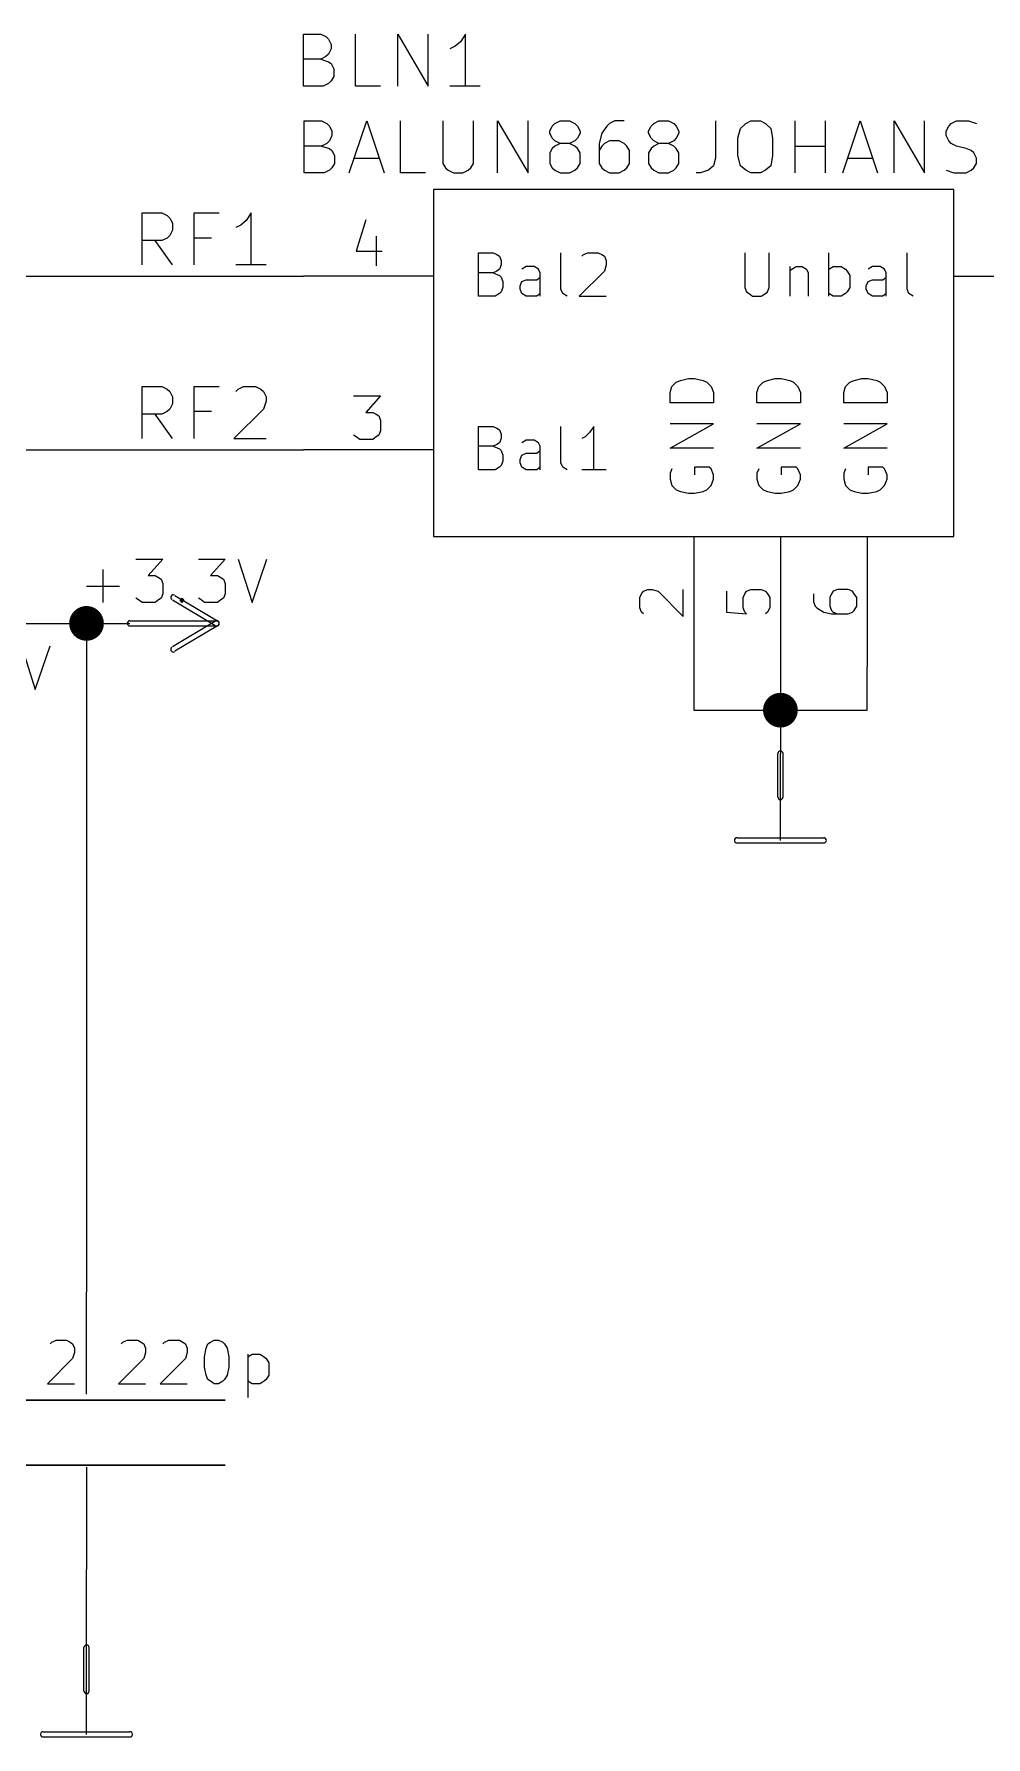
# Model space of a CAD drawing. Extents: x 12 to 829, y -582 to -12.
# Drawn here: x 556.75 to 584.63, y -83.39 to -33.55 of the extents above; entities that cross this region are included whole.
import ezdxf

# ---------------------------------------------------------------- set-up
doc = ezdxf.new("R2010")
doc.units = 0
doc.header["$MEASUREMENT"] = 0
doc.layers.add('BLACK', color=7, linetype='CONTINUOUS')

msp = doc.modelspace()

# ---------------------------------------------------------------- linework, layer by layer
at = {"layer": 'Black'}
for p, q in [((564.642, -35.0774), (564.642, -33.5534)), ((564.642, -33.5534), (565.15, -33.5534)), ((565.15, -33.5534), (565.302, -33.6296)), ((565.302, -33.6296), (565.379, -33.7058)), ((565.379, -33.7058), (565.455, -33.8582)), ((565.455, -33.8582), (565.455, -33.9852)), ((566.166, -35.0774), (566.166, -33.5534)), ((567.411, -35.0774), (567.411, -33.5534)), ((567.411, -33.5534), (568.3, -35.0774)), ((568.3, -35.0774), (568.3, -33.5534)), ((569.239, -33.782), (569.087, -33.909)), ((569.392, -33.5534), (569.239, -33.782)), ((569.392, -35.0774), (569.392, -33.5534)), ((565.15, -34.29), (564.642, -34.29)), ((565.302, -34.2138), (565.15, -34.29)), ((565.15, -34.29), (565.379, -34.3662)), ((565.379, -34.1376), (565.302, -34.2138)), ((565.455, -33.9852), (565.379, -34.1376)), ((565.379, -34.3662), (565.455, -34.417)), ((569.087, -33.909), (568.935, -33.9852)), ((565.455, -34.417), (565.531, -34.5694)), ((565.531, -34.798), (565.455, -34.925)), ((565.531, -34.5694), (565.531, -34.798)), ((565.226, -35.0774), (564.642, -35.0774)), ((565.379, -35.0012), (565.226, -35.0774)), ((565.455, -34.925), (565.379, -35.0012)), ((566.903, -35.0774), (566.166, -35.0774)), ((569.824, -35.0774), (568.935, -35.0774)), ((564.667, -37.6174), (564.667, -36.0934)), ((564.667, -36.0934), (565.175, -36.0934)), ((565.175, -36.0934), (565.328, -36.1696)), ((565.328, -36.1696), (565.404, -36.2458)), ((565.404, -36.2458), (565.48, -36.3982)), ((565.988, -37.6174), (566.496, -36.0934)), ((566.496, -36.0934), (567.004, -37.6174)), ((567.487, -37.6174), (567.487, -36.0934)), ((568.731, -36.0934), (568.731, -37.338)), ((569.62, -37.338), (569.62, -36.0934)), ((570.332, -37.6174), (570.332, -36.0934)), ((570.332, -36.0934), (571.221, -37.6174)), ((571.221, -37.6174), (571.221, -36.0934)), ((571.856, -36.3982), (571.932, -36.2458)), ((571.932, -36.2458), (572.008, -36.1696)), ((572.008, -36.1696), (572.16, -36.0934)), ((572.16, -36.0934), (572.44, -36.0934)), ((572.44, -36.0934), (572.592, -36.1696)), ((572.592, -36.1696), (572.668, -36.2458)), ((572.668, -36.2458), (572.745, -36.3982)), ((573.532, -36.2458), (573.38, -36.449)), ((573.608, -36.1696), (573.532, -36.2458)), ((573.761, -36.0934), (573.608, -36.1696)), ((574.04, -36.0934), (573.761, -36.0934)), ((574.751, -36.3982), (574.827, -36.2458)), ((574.827, -36.2458), (574.904, -36.1696)), ((574.904, -36.1696), (575.056, -36.0934)), ((575.056, -36.0934), (575.335, -36.0934)), ((575.335, -36.0934), (575.488, -36.1696)), ((575.488, -36.1696), (575.564, -36.2458)), ((575.564, -36.2458), (575.64, -36.3982)), ((576.707, -36.0934), (576.707, -37.1856)), ((577.367, -36.6014), (577.444, -36.322)), ((577.444, -36.322), (577.596, -36.1696)), ((577.596, -36.1696), (577.748, -36.0934)), ((577.748, -36.0934), (578.028, -36.0934)), ((578.028, -36.0934), (578.18, -36.1696)), ((578.18, -36.1696), (578.333, -36.322)), ((578.333, -36.322), (578.383, -36.6014)), ((579.044, -37.6174), (579.044, -36.0934)), ((579.933, -37.6174), (579.933, -36.0934)), ((580.441, -37.6174), (580.949, -36.0934)), ((580.949, -36.0934), (581.457, -37.6174)), ((581.939, -37.6174), (581.939, -36.0934)), ((581.939, -36.0934), (582.828, -37.6174)), ((582.828, -37.6174), (582.828, -36.0934)), ((583.463, -36.3982), (583.54, -36.2458)), ((583.54, -36.2458), (583.616, -36.1696)), ((583.616, -36.1696), (583.768, -36.0934)), ((583.768, -36.0934), (584.124, -36.0934)), ((584.124, -36.0934), (584.352, -36.1696)), ((565.175, -36.83), (564.667, -36.83)), ((565.328, -36.7538), (565.175, -36.83)), ((565.175, -36.83), (565.404, -36.9062)), ((565.404, -36.6776), (565.328, -36.7538)), ((565.48, -36.5252), (565.404, -36.6776)), ((565.48, -36.3982), (565.48, -36.5252)), ((571.856, -36.449), (571.856, -36.3982)), ((571.932, -36.6014), (571.856, -36.449)), ((572.008, -36.6776), (571.932, -36.6014)), ((572.008, -36.83), (571.932, -36.9062)), ((572.16, -36.7538), (572.008, -36.6776)), ((572.16, -36.7538), (572.008, -36.83)), ((572.44, -36.7538), (572.16, -36.7538)), ((572.592, -36.6776), (572.44, -36.7538)), ((572.592, -36.83), (572.44, -36.7538)), ((572.668, -36.6014), (572.592, -36.6776)), ((572.668, -36.9062), (572.592, -36.83)), ((572.745, -36.449), (572.668, -36.6014)), ((572.745, -36.3982), (572.745, -36.449)), ((573.38, -36.449), (573.303, -36.7538)), ((573.303, -36.7538), (573.303, -37.338)), ((573.38, -36.83), (573.303, -36.957)), ((573.456, -36.7538), (573.38, -36.83)), ((573.608, -36.6776), (573.456, -36.7538)), ((573.888, -36.6776), (573.608, -36.6776)), ((574.04, -36.7538), (573.888, -36.6776)), ((574.116, -36.83), (574.04, -36.7538)), ((574.192, -36.957), (574.116, -36.83)), ((574.751, -36.449), (574.751, -36.3982)), ((574.827, -36.6014), (574.751, -36.449)), ((574.904, -36.6776), (574.827, -36.6014)), ((574.904, -36.83), (574.827, -36.9062)), ((575.056, -36.7538), (574.904, -36.6776)), ((575.056, -36.7538), (574.904, -36.83)), ((575.335, -36.7538), (575.056, -36.7538)), ((575.488, -36.6776), (575.335, -36.7538)), ((575.488, -36.83), (575.335, -36.7538)), ((575.564, -36.6014), (575.488, -36.6776)), ((575.564, -36.9062), (575.488, -36.83)), ((575.64, -36.449), (575.564, -36.6014)), ((575.64, -36.3982), (575.64, -36.449)), ((577.367, -37.1094), (577.367, -36.6014)), ((578.383, -36.6014), (578.383, -37.1094)), ((579.044, -36.83), (579.933, -36.83)), ((583.463, -36.5252), (583.463, -36.3982)), ((583.54, -36.6776), (583.463, -36.5252)), ((583.616, -36.7538), (583.54, -36.6776)), ((583.768, -36.83), (583.616, -36.7538)), ((584.048, -36.9062), (583.768, -36.83)), ((565.404, -36.9062), (565.48, -36.957)), ((565.48, -36.957), (565.556, -37.1094)), ((565.556, -37.338), (565.48, -37.465)), ((565.556, -37.1094), (565.556, -37.338)), ((566.115, -37.1856), (566.852, -37.1856)), ((568.731, -37.338), (568.808, -37.465)), ((569.544, -37.465), (569.62, -37.338)), ((571.932, -36.9062), (571.856, -37.0332)), ((571.856, -37.0332), (571.856, -37.338)), ((571.856, -37.338), (571.932, -37.465)), ((572.745, -37.0332), (572.668, -36.9062)), ((572.668, -37.465), (572.745, -37.338)), ((572.745, -37.338), (572.745, -37.0332)), ((573.303, -37.338), (573.38, -37.465)), ((574.116, -37.465), (574.192, -37.338)), ((574.192, -37.338), (574.192, -36.957)), ((574.827, -36.9062), (574.751, -37.0332)), ((574.751, -37.0332), (574.751, -37.338)), ((574.751, -37.338), (574.827, -37.465)), ((575.64, -37.0332), (575.564, -36.9062)), ((575.564, -37.465), (575.64, -37.338)), ((575.64, -37.338), (575.64, -37.0332)), ((576.707, -37.1856), (576.656, -37.4142)), ((577.444, -37.4142), (577.367, -37.1094)), ((578.383, -37.1094), (578.333, -37.4142)), ((580.568, -37.1856), (581.304, -37.1856)), ((584.2, -36.957), (584.048, -36.9062)), ((584.276, -37.0332), (584.2, -36.957)), ((584.352, -37.1856), (584.276, -37.0332)), ((584.276, -37.465), (584.352, -37.338)), ((584.352, -37.338), (584.352, -37.1856)), ((565.252, -37.6174), (564.667, -37.6174)), ((565.404, -37.5412), (565.252, -37.6174)), ((565.48, -37.465), (565.404, -37.5412)), ((568.223, -37.6174), (567.487, -37.6174)), ((568.808, -37.465), (568.884, -37.5412)), ((568.884, -37.5412), (569.036, -37.6174)), ((569.036, -37.6174), (569.316, -37.6174)), ((569.316, -37.6174), (569.468, -37.5412)), ((569.468, -37.5412), (569.544, -37.465)), ((571.932, -37.465), (572.008, -37.5412)), ((572.008, -37.5412), (572.16, -37.6174)), ((572.16, -37.6174), (572.44, -37.6174)), ((572.44, -37.6174), (572.592, -37.5412)), ((572.592, -37.5412), (572.668, -37.465)), ((573.38, -37.465), (573.456, -37.5412)), ((573.456, -37.5412), (573.608, -37.6174)), ((573.608, -37.6174), (573.888, -37.6174)), ((573.888, -37.6174), (574.04, -37.5412)), ((574.04, -37.5412), (574.116, -37.465)), ((574.827, -37.465), (574.904, -37.5412)), ((574.904, -37.5412), (575.056, -37.6174)), ((575.056, -37.6174), (575.335, -37.6174)), ((575.335, -37.6174), (575.488, -37.5412)), ((575.488, -37.5412), (575.564, -37.465)), ((576.275, -37.6174), (576.148, -37.6174)), ((576.504, -37.5412), (576.275, -37.6174)), ((576.656, -37.4142), (576.504, -37.5412)), ((577.596, -37.5412), (577.444, -37.4142)), ((577.748, -37.6174), (577.596, -37.5412)), ((578.028, -37.6174), (577.748, -37.6174)), ((578.18, -37.5412), (578.028, -37.6174)), ((578.333, -37.4142), (578.18, -37.5412)), ((583.463, -37.5412), (583.692, -37.6174)), ((583.692, -37.6174), (584.048, -37.6174)), ((584.048, -37.6174), (584.2, -37.5412)), ((584.2, -37.5412), (584.276, -37.465)), ((568.452, -38.1), (568.452, -48.26)), ((583.692, -38.1), (568.452, -38.1)), ((583.692, -48.26), (583.692, -38.1)), ((559.918, -40.3098), (559.918, -38.7858)), ((559.918, -38.7858), (560.502, -38.7858)), ((560.502, -38.7858), (560.654, -38.862)), ((560.654, -38.862), (560.73, -38.9382)), ((561.442, -40.3098), (561.442, -38.7858)), ((561.442, -38.7858), (562.178, -38.7858)), ((563.118, -38.7858), (562.966, -39.0144)), ((563.118, -40.3098), (563.118, -38.7858)), ((560.73, -38.9382), (560.807, -39.0906)), ((560.807, -39.2938), (560.73, -39.4462)), ((560.807, -39.0906), (560.807, -39.2938)), ((562.813, -39.1414), (562.661, -39.2176)), ((562.966, -39.0144), (562.813, -39.1414)), ((566.471, -38.989), (566.191, -39.9034)), ((560.502, -39.5986), (559.918, -39.5986)), ((560.807, -40.3098), (560.299, -39.5986)), ((560.654, -39.5224), (560.502, -39.5986)), ((560.73, -39.4462), (560.654, -39.5224)), ((561.95, -39.5224), (561.442, -39.5224)), ((566.776, -39.4716), (566.776, -40.3352)), ((563.55, -40.3098), (562.661, -40.3098)), ((566.191, -39.9034), (566.953, -39.9034)), ((569.773, -41.2242), (569.773, -39.9542)), ((569.773, -39.9542), (570.205, -39.9542)), ((570.205, -39.9542), (570.306, -40.005)), ((570.306, -40.005), (570.382, -40.0558)), ((570.382, -40.0558), (570.433, -40.1828)), ((570.433, -40.3098), (570.382, -40.4368)), ((570.433, -40.1828), (570.433, -40.3098)), ((571.17, -40.3606), (571.043, -40.4368)), ((571.398, -40.3606), (571.17, -40.3606)), ((571.525, -40.4368), (571.398, -40.3606)), ((572.186, -41.021), (572.186, -39.9542)), ((572.795, -40.0558), (572.846, -40.005)), ((572.846, -40.005), (572.973, -39.9542)), ((572.973, -39.9542), (573.278, -39.9542)), ((573.278, -39.9542), (573.38, -40.005)), ((573.38, -40.005), (573.456, -40.0558)), ((573.456, -40.0558), (573.507, -40.1828)), ((573.507, -40.3098), (573.456, -40.4876)), ((573.507, -40.1828), (573.507, -40.3098)), ((577.571, -39.9542), (577.571, -40.9702)), ((578.282, -40.9702), (578.282, -39.9542)), ((578.891, -40.3606), (578.891, -41.2242)), ((578.942, -40.4368), (579.069, -40.3606)), ((579.069, -40.3606), (579.247, -40.3606)), ((579.247, -40.3606), (579.374, -40.4368)), ((580.034, -41.2242), (580.034, -39.9542)), ((580.034, -40.4368), (580.161, -40.3606)), ((580.161, -40.3606), (580.39, -40.3606)), ((580.39, -40.3606), (580.517, -40.4368)), ((581.304, -40.3606), (581.177, -40.4368)), ((581.533, -40.3606), (581.304, -40.3606)), ((581.66, -40.4368), (581.533, -40.3606)), ((582.32, -41.021), (582.32, -39.9542)), ((521.462, -40.64), (564.642, -40.64)), ((568.452, -40.64), (564.642, -40.64)), ((570.205, -40.5384), (569.773, -40.5384)), ((570.306, -40.4876), (570.205, -40.5384)), ((570.205, -40.5384), (570.382, -40.6146)), ((570.382, -40.4368), (570.306, -40.4876)), ((570.382, -40.6146), (570.433, -40.6654)), ((570.433, -40.6654), (570.484, -40.7924)), ((570.484, -40.7924), (570.484, -40.9702)), ((570.992, -40.9194), (571.043, -40.7924)), ((571.043, -40.7924), (571.17, -40.7416)), ((571.17, -40.7416), (571.475, -40.7416)), ((571.475, -40.7416), (571.576, -40.6654)), ((571.576, -40.5384), (571.525, -40.4368)), ((571.576, -41.2242), (571.576, -40.5384)), ((573.456, -40.4876), (572.719, -41.2242)), ((578.891, -40.4876), (578.942, -40.4368)), ((579.374, -40.4368), (579.425, -40.5384)), ((579.425, -40.5384), (579.425, -41.2242)), ((580.517, -40.4368), (580.568, -40.4876)), ((580.568, -40.4876), (580.644, -40.6146)), ((580.644, -40.6146), (580.644, -40.9702)), ((581.127, -40.9194), (581.177, -40.7924)), ((581.177, -40.7924), (581.304, -40.7416)), ((581.304, -40.7416), (581.609, -40.7416)), ((581.609, -40.7416), (581.711, -40.6654)), ((581.711, -40.5384), (581.66, -40.4368)), ((581.711, -41.2242), (581.711, -40.5384)), ((583.692, -40.64), (587.502, -40.64)), ((570.255, -41.2242), (569.773, -41.2242)), ((570.382, -41.148), (570.255, -41.2242)), ((570.433, -41.0972), (570.382, -41.148)), ((570.484, -40.9702), (570.433, -41.0972)), ((570.992, -41.021), (570.992, -40.9194)), ((571.043, -41.148), (570.992, -41.021)), ((571.17, -41.2242), (571.043, -41.148)), ((571.475, -41.2242), (571.17, -41.2242)), ((571.576, -41.148), (571.475, -41.2242)), ((572.237, -41.148), (572.186, -41.021)), ((572.364, -41.2242), (572.237, -41.148)), ((572.719, -41.2242), (573.507, -41.2242)), ((577.571, -40.9702), (577.621, -41.0972)), ((577.621, -41.0972), (577.698, -41.148)), ((577.698, -41.148), (577.799, -41.2242)), ((577.799, -41.2242), (578.053, -41.2242)), ((578.053, -41.2242), (578.18, -41.148)), ((578.18, -41.148), (578.231, -41.0972)), ((578.231, -41.0972), (578.282, -40.9702)), ((580.161, -41.2242), (580.034, -41.148)), ((580.39, -41.2242), (580.161, -41.2242)), ((580.517, -41.148), (580.39, -41.2242)), ((580.568, -41.0972), (580.517, -41.148)), ((580.644, -40.9702), (580.568, -41.0972)), ((581.127, -41.021), (581.127, -40.9194)), ((581.177, -41.148), (581.127, -41.021)), ((581.304, -41.2242), (581.177, -41.148)), ((581.609, -41.2242), (581.304, -41.2242)), ((581.711, -41.148), (581.609, -41.2242)), ((582.371, -41.148), (582.32, -41.021)), ((582.498, -41.2242), (582.371, -41.148)), ((575.437, -43.8658), (575.564, -43.7388)), ((575.564, -43.7388), (575.691, -43.688)), ((575.691, -43.688), (575.92, -43.6372)), ((575.92, -43.6372), (576.097, -43.6372)), ((576.097, -43.6372), (576.351, -43.688)), ((576.351, -43.688), (576.453, -43.7388)), ((576.453, -43.7388), (576.58, -43.8658)), ((577.977, -43.8658), (578.104, -43.7388)), ((578.104, -43.7388), (578.231, -43.688)), ((578.231, -43.688), (578.46, -43.6372)), ((578.46, -43.6372), (578.637, -43.6372)), ((578.637, -43.6372), (578.891, -43.688)), ((578.891, -43.688), (578.993, -43.7388)), ((578.993, -43.7388), (579.12, -43.8658)), ((580.517, -43.8658), (580.644, -43.7388)), ((580.644, -43.7388), (580.771, -43.688)), ((580.771, -43.688), (581, -43.6372)), ((581, -43.6372), (581.177, -43.6372)), ((581.177, -43.6372), (581.431, -43.688)), ((581.431, -43.688), (581.533, -43.7388)), ((581.533, -43.7388), (581.66, -43.8658)), ((559.918, -45.3898), (559.918, -43.8658)), ((559.918, -43.8658), (560.502, -43.8658)), ((560.502, -43.8658), (560.654, -43.942)), ((560.654, -43.942), (560.73, -44.0182)), ((560.73, -44.0182), (560.807, -44.1706)), ((560.807, -44.1706), (560.807, -44.3738)), ((561.442, -45.3898), (561.442, -43.8658)), ((561.442, -43.8658), (562.178, -43.8658)), ((562.661, -44.0182), (562.737, -43.942)), ((562.737, -43.942), (562.889, -43.8658)), ((562.889, -43.8658), (563.245, -43.8658)), ((563.245, -43.8658), (563.397, -43.942)), ((563.397, -43.942), (563.474, -44.0182)), ((563.474, -44.0182), (563.55, -44.1706)), ((563.55, -44.2976), (563.474, -44.5262)), ((563.55, -44.1706), (563.55, -44.2976)), ((566.115, -44.1452), (566.903, -44.1452)), ((566.903, -44.1452), (566.471, -44.6278)), ((575.386, -44.0436), (575.437, -43.8658)), ((575.386, -44.3484), (575.386, -44.0436)), ((576.656, -44.3484), (575.386, -44.3484)), ((576.58, -43.8658), (576.656, -44.0436)), ((576.656, -44.0436), (576.656, -44.3484)), ((577.926, -44.0436), (577.977, -43.8658)), ((577.926, -44.3484), (577.926, -44.0436)), ((579.196, -44.3484), (577.926, -44.3484)), ((579.12, -43.8658), (579.196, -44.0436)), ((579.196, -44.0436), (579.196, -44.3484)), ((580.466, -44.0436), (580.517, -43.8658)), ((580.466, -44.3484), (580.466, -44.0436)), ((581.736, -44.3484), (580.466, -44.3484)), ((581.66, -43.8658), (581.736, -44.0436)), ((581.736, -44.0436), (581.736, -44.3484)), ((560.502, -44.6786), (559.918, -44.6786)), ((560.807, -45.3898), (560.299, -44.6786)), ((560.654, -44.6024), (560.502, -44.6786)), ((560.73, -44.5262), (560.654, -44.6024)), ((560.807, -44.3738), (560.73, -44.5262)), ((561.95, -44.6024), (561.442, -44.6024)), ((563.474, -44.5262), (562.61, -45.3898)), ((566.471, -44.6278), (566.674, -44.6278)), ((566.674, -44.6278), (566.776, -44.6786)), ((566.776, -44.6786), (566.852, -44.7294)), ((566.852, -44.7294), (566.903, -44.8564)), ((566.191, -45.339), (566.115, -45.2882)), ((566.293, -45.4152), (566.191, -45.339)), ((566.776, -45.339), (566.674, -45.4152)), ((566.852, -45.2882), (566.776, -45.339)), ((566.903, -45.1612), (566.852, -45.2882)), ((566.903, -44.8564), (566.903, -45.1612)), ((569.773, -46.3042), (569.773, -45.0342)), ((569.773, -45.0342), (570.205, -45.0342)), ((570.205, -45.0342), (570.306, -45.085)), ((570.306, -45.085), (570.382, -45.1358)), ((570.382, -45.1358), (570.433, -45.2628)), ((570.433, -45.2628), (570.433, -45.3898)), ((572.186, -46.101), (572.186, -45.0342)), ((572.897, -45.339), (572.795, -45.3898)), ((573.024, -45.212), (572.897, -45.339)), ((573.151, -45.0342), (573.024, -45.212)), ((573.151, -46.3042), (573.151, -45.0342)), ((575.386, -45.6692), (576.656, -44.958)), ((576.656, -44.958), (575.386, -44.958)), ((577.926, -45.6692), (579.196, -44.958)), ((579.196, -44.958), (577.926, -44.958)), ((580.466, -45.6692), (581.736, -44.958)), ((581.736, -44.958), (580.466, -44.958)), ((521.462, -45.72), (564.642, -45.72)), ((562.61, -45.3898), (563.55, -45.3898)), ((568.452, -45.72), (564.642, -45.72)), ((566.674, -45.4152), (566.293, -45.4152)), ((570.205, -45.6184), (569.773, -45.6184)), ((570.306, -45.5676), (570.205, -45.6184)), ((570.205, -45.6184), (570.382, -45.6946)), ((570.382, -45.5168), (570.306, -45.5676)), ((570.433, -45.3898), (570.382, -45.5168)), ((570.382, -45.6946), (570.433, -45.7454)), ((570.433, -45.7454), (570.484, -45.8724)), ((571.17, -45.4406), (571.043, -45.5168)), ((571.043, -45.8724), (571.17, -45.8216)), ((571.398, -45.4406), (571.17, -45.4406)), ((571.17, -45.8216), (571.475, -45.8216)), ((571.525, -45.5168), (571.398, -45.4406)), ((571.475, -45.8216), (571.576, -45.7454)), ((571.576, -45.6184), (571.525, -45.5168)), ((571.576, -46.3042), (571.576, -45.6184)), ((576.656, -45.6692), (575.386, -45.6692)), ((579.196, -45.6692), (577.926, -45.6692)), ((581.736, -45.6692), (580.466, -45.6692)), ((570.255, -46.3042), (569.773, -46.3042)), ((570.382, -46.228), (570.255, -46.3042)), ((570.433, -46.1772), (570.382, -46.228)), ((570.484, -46.0502), (570.433, -46.1772)), ((570.484, -45.8724), (570.484, -46.0502)), ((570.992, -45.9994), (571.043, -45.8724)), ((570.992, -46.101), (570.992, -45.9994)), ((571.043, -46.228), (570.992, -46.101)), ((571.17, -46.3042), (571.043, -46.228)), ((571.475, -46.3042), (571.17, -46.3042)), ((571.576, -46.228), (571.475, -46.3042)), ((572.237, -46.228), (572.186, -46.101)), ((572.364, -46.3042), (572.237, -46.228)), ((573.507, -46.3042), (572.795, -46.3042)), ((575.437, -46.2788), (575.386, -46.4058)), ((576.529, -46.228), (576.097, -46.228)), ((576.097, -46.228), (576.097, -46.4566)), ((576.58, -46.2788), (576.529, -46.228)), ((576.656, -46.4566), (576.58, -46.2788)), ((577.977, -46.2788), (577.926, -46.4058)), ((579.069, -46.228), (578.637, -46.228)), ((578.637, -46.228), (578.637, -46.4566)), ((579.12, -46.2788), (579.069, -46.228)), ((579.196, -46.4566), (579.12, -46.2788)), ((580.517, -46.2788), (580.466, -46.4058)), ((581.609, -46.228), (581.177, -46.228)), ((581.177, -46.228), (581.177, -46.4566)), ((581.66, -46.2788), (581.609, -46.228)), ((581.736, -46.4566), (581.66, -46.2788)), ((575.386, -46.4058), (575.386, -46.5836)), ((575.386, -46.5836), (575.437, -46.7614)), ((575.437, -46.7614), (575.564, -46.8884)), ((576.453, -46.8884), (576.58, -46.7614)), ((576.58, -46.7614), (576.656, -46.5836)), ((576.656, -46.5836), (576.656, -46.4566)), ((577.926, -46.4058), (577.926, -46.5836)), ((577.926, -46.5836), (577.977, -46.7614)), ((577.977, -46.7614), (578.104, -46.8884)), ((578.993, -46.8884), (579.12, -46.7614)), ((579.12, -46.7614), (579.196, -46.5836)), ((579.196, -46.5836), (579.196, -46.4566)), ((580.466, -46.4058), (580.466, -46.5836)), ((580.466, -46.5836), (580.517, -46.7614)), ((580.517, -46.7614), (580.644, -46.8884)), ((581.533, -46.8884), (581.66, -46.7614)), ((581.66, -46.7614), (581.736, -46.5836)), ((581.736, -46.5836), (581.736, -46.4566)), ((575.564, -46.8884), (575.691, -46.9392)), ((575.691, -46.9392), (575.92, -46.99)), ((575.92, -46.99), (576.097, -46.99)), ((576.097, -46.99), (576.351, -46.9392)), ((576.351, -46.9392), (576.453, -46.8884)), ((578.104, -46.8884), (578.231, -46.9392)), ((578.231, -46.9392), (578.46, -46.99)), ((578.46, -46.99), (578.637, -46.99)), ((578.637, -46.99), (578.891, -46.9392)), ((578.891, -46.9392), (578.993, -46.8884)), ((580.644, -46.8884), (580.771, -46.9392)), ((580.771, -46.9392), (581, -46.99)), ((581, -46.99), (581.177, -46.99)), ((581.177, -46.99), (581.431, -46.9392)), ((581.431, -46.9392), (581.533, -46.8884)), ((568.452, -48.26), (583.692, -48.26)), ((576.072, -48.26), (576.072, -52.07)), ((578.612, -48.26), (578.612, -52.07)), ((581.152, -48.26), (581.152, -52.07)), ((558.775, -50.1904), (558.775, -49.2252)), ((559.74, -48.9204), (560.527, -48.9204)), ((560.527, -48.9204), (560.095, -49.403)), ((561.569, -48.9204), (562.356, -48.9204)), ((562.356, -48.9204), (561.924, -49.403)), ((562.737, -48.9204), (563.143, -50.1904)), ((563.143, -50.1904), (563.575, -48.9204)), ((558.292, -49.7078), (559.257, -49.7078)), ((560.095, -49.403), (560.299, -49.403)), ((560.299, -49.403), (560.4, -49.4538)), ((560.4, -49.4538), (560.476, -49.5046)), ((560.476, -49.5046), (560.527, -49.6316)), ((560.527, -49.6316), (560.527, -49.9364)), ((561.924, -49.403), (562.127, -49.403)), ((562.127, -49.403), (562.229, -49.4538)), ((562.229, -49.4538), (562.305, -49.5046)), ((562.305, -49.5046), (562.356, -49.6316)), ((562.356, -49.6316), (562.356, -49.9364)), ((574.599, -49.8602), (574.726, -49.8094)), ((574.726, -49.8094), (574.853, -49.8094)), ((574.853, -49.8094), (575.031, -49.8602)), ((575.767, -50.5968), (575.767, -49.8094)), ((577.621, -49.8602), (577.748, -49.8094)), ((577.748, -49.8094), (578.053, -49.8094)), ((578.053, -49.8094), (578.18, -49.8602)), ((580.288, -49.8094), (580.161, -49.8602)), ((580.593, -49.8094), (580.288, -49.8094)), ((580.72, -49.8602), (580.593, -49.8094)), ((559.816, -50.1142), (559.74, -50.0634)), ((559.918, -50.1904), (559.816, -50.1142)), ((560.299, -50.1904), (559.918, -50.1904)), ((560.4, -50.1142), (560.299, -50.1904)), ((560.476, -50.0634), (560.4, -50.1142)), ((560.527, -49.9364), (560.476, -50.0634)), ((560.807, -50.1142), (562.051, -50.8508)), ((560.883, -49.9872), (562.127, -50.7238)), ((561.035, -50.1142), (561.086, -50.0634)), ((561.086, -50.1904), (561.035, -50.1142)), ((561.086, -50.0634), (561.137, -50.1142)), ((561.086, -50.0634), (561.086, -50.1904)), ((561.137, -50.1142), (561.086, -50.1904)), ((561.645, -50.1142), (561.569, -50.0634)), ((561.746, -50.1904), (561.645, -50.1142)), ((562.127, -50.1904), (561.746, -50.1904)), ((562.229, -50.1142), (562.127, -50.1904)), ((562.305, -50.0634), (562.229, -50.1142)), ((562.356, -49.9364), (562.305, -50.0634)), ((574.497, -50.038), (574.548, -49.9364)), ((574.497, -50.3428), (574.497, -50.038)), ((574.548, -49.9364), (574.599, -49.8602)), ((575.031, -49.8602), (575.767, -50.5968)), ((577.037, -49.8602), (577.037, -50.4698)), ((577.52, -50.038), (577.571, -49.9364)), ((577.52, -50.3428), (577.52, -50.038)), ((577.571, -49.9364), (577.621, -49.8602)), ((578.18, -49.8602), (578.231, -49.9364)), ((578.231, -49.9364), (578.307, -50.038)), ((578.307, -50.038), (578.307, -50.3428)), ((579.577, -49.9364), (579.577, -50.165)), ((579.577, -50.165), (579.628, -50.292)), ((579.628, -50.292), (579.679, -50.3428)), ((580.111, -49.9364), (580.06, -50.038)), ((580.06, -50.038), (580.06, -50.292)), ((580.06, -50.292), (580.111, -50.419)), ((580.161, -49.8602), (580.111, -49.9364)), ((580.771, -49.9364), (580.72, -49.8602)), ((580.847, -50.038), (580.771, -49.9364)), ((580.771, -50.419), (580.847, -50.292)), ((580.847, -50.292), (580.847, -50.038)), ((521.462, -50.8), (559.562, -50.8)), ((558.292, -50.8), (558.292, -70.358)), ((559.562, -50.7238), (562.102, -50.7238)), ((562.051, -50.7492), (560.807, -51.4858)), ((574.548, -50.4698), (574.497, -50.3428)), ((574.599, -50.5206), (574.548, -50.4698)), ((577.037, -50.4698), (577.621, -50.5206)), ((577.571, -50.4698), (577.52, -50.3428)), ((577.621, -50.5206), (577.571, -50.4698)), ((578.231, -50.4698), (578.18, -50.5206)), ((578.307, -50.3428), (578.231, -50.4698)), ((579.679, -50.3428), (579.882, -50.4698)), ((579.882, -50.4698), (580.111, -50.5206)), ((580.111, -50.419), (580.161, -50.4698)), ((580.111, -50.5206), (580.593, -50.5206)), ((580.161, -50.4698), (580.288, -50.5206)), ((580.593, -50.5206), (580.72, -50.4698)), ((580.72, -50.4698), (580.771, -50.419)), ((559.562, -50.8762), (562.102, -50.8762)), ((562.127, -50.8762), (560.883, -51.6128)), ((556.387, -51.4604), (556.793, -52.7304)), ((556.793, -52.7304), (557.225, -51.4604)), ((576.072, -52.07), (576.072, -53.34)), ((578.612, -52.07), (578.612, -54.61)), ((581.152, -53.34), (581.152, -52.07)), ((576.072, -53.34), (581.152, -53.34)), ((578.536, -55.88), (578.536, -54.61)), ((578.612, -57.15), (578.612, -54.61)), ((578.688, -55.88), (578.688, -54.61)), ((577.342, -57.0738), (579.882, -57.0738)), ((577.342, -57.2262), (579.882, -57.2262)), ((558.292, -73.3552), (558.292, -70.358)), ((557.225, -71.882), (557.276, -71.8312)), ((557.276, -71.8312), (557.403, -71.7804)), ((557.403, -71.7804), (557.708, -71.7804)), ((557.708, -71.7804), (557.809, -71.8312)), ((557.809, -71.8312), (557.886, -71.882)), ((557.886, -71.882), (557.936, -72.009)), ((557.936, -72.136), (557.886, -72.3138)), ((557.936, -72.009), (557.936, -72.136)), ((559.308, -71.882), (559.359, -71.8312)), ((559.359, -71.8312), (559.486, -71.7804)), ((559.486, -71.7804), (559.791, -71.7804)), ((559.791, -71.7804), (559.892, -71.8312)), ((559.892, -71.8312), (559.968, -71.882)), ((559.968, -71.882), (560.019, -72.009)), ((560.019, -72.136), (559.968, -72.3138)), ((560.019, -72.009), (560.019, -72.136)), ((560.527, -71.882), (560.578, -71.8312)), ((560.578, -71.8312), (560.705, -71.7804)), ((560.705, -71.7804), (561.01, -71.7804)), ((561.01, -71.7804), (561.111, -71.8312)), ((561.111, -71.8312), (561.188, -71.882)), ((561.188, -71.882), (561.238, -72.009)), ((561.238, -72.136), (561.188, -72.3138)), ((561.238, -72.009), (561.238, -72.136)), ((561.746, -72.263), (561.797, -72.009)), ((561.797, -72.009), (561.848, -71.882)), ((561.848, -71.882), (561.924, -71.8312)), ((561.924, -71.8312), (562.026, -71.7804)), ((562.026, -71.7804), (562.153, -71.7804)), ((562.153, -71.7804), (562.28, -71.8312)), ((562.28, -71.8312), (562.331, -71.882)), ((562.331, -71.882), (562.407, -72.009)), ((562.407, -72.009), (562.458, -72.263)), ((563.016, -72.1868), (563.016, -73.4568)), ((563.016, -72.263), (563.143, -72.1868)), ((563.143, -72.1868), (563.372, -72.1868)), ((563.372, -72.1868), (563.499, -72.263)), ((557.886, -72.3138), (557.149, -73.0504)), ((559.968, -72.3138), (559.232, -73.0504)), ((561.188, -72.3138), (560.451, -73.0504)), ((561.746, -72.5678), (561.746, -72.263)), ((561.797, -72.7964), (561.746, -72.5678)), ((562.458, -72.5678), (562.407, -72.7964)), ((562.458, -72.263), (562.458, -72.5678)), ((563.499, -72.263), (563.55, -72.3138)), ((563.55, -72.3138), (563.626, -72.4408)), ((563.626, -72.4408), (563.626, -72.7964)), ((557.149, -73.0504), (557.936, -73.0504)), ((559.232, -73.0504), (560.019, -73.0504)), ((560.451, -73.0504), (561.238, -73.0504)), ((561.848, -72.9234), (561.797, -72.7964)), ((561.924, -72.9742), (561.848, -72.9234)), ((562.026, -73.0504), (561.924, -72.9742)), ((562.153, -73.0504), (562.026, -73.0504)), ((562.28, -72.9742), (562.153, -73.0504)), ((562.331, -72.9234), (562.28, -72.9742)), ((562.407, -72.7964), (562.331, -72.9234)), ((563.143, -73.0504), (563.016, -72.9742)), ((563.372, -73.0504), (563.143, -73.0504)), ((563.499, -72.9742), (563.372, -73.0504)), ((563.55, -72.9234), (563.499, -72.9742)), ((563.626, -72.7964), (563.55, -72.9234)), ((562.356, -73.533), (554.101, -73.533)), ((554.101, -73.533), (562.356, -73.533)), ((554.101, -75.438), (562.356, -75.438)), ((562.356, -75.438), (554.101, -75.438)), ((558.292, -75.4888), (558.292, -78.486)), ((558.292, -80.772), (558.292, -78.486)), ((558.216, -82.042), (558.216, -80.772)), ((558.292, -83.312), (558.292, -80.772)), ((558.368, -82.042), (558.368, -80.772)), ((557.022, -83.2358), (559.562, -83.2358)), ((557.022, -83.3882), (559.562, -83.3882))]:
    msp.add_line(p, q, dxfattribs=at)
at = {"layer": 'Black', "const_width": 0.508}
for points in [[(558.038, -50.8, 1), (558.546, -50.8, 1)], [(578.358, -53.34, 1), (578.866, -53.34, 1)]]:
    msp.add_lwpolyline(points, format="xyb", close=True, dxfattribs=at)
at = {"layer": 'Black'}
for centre, start, end in [((560.832, -50.038), 59.0362, 239.036), ((559.562, -50.8), 90, 270), ((562.102, -50.8), 300.964, 480.964), ((562.102, -50.8), 239.036, 419.036), ((562.102, -50.8), 270, 450), ((560.832, -51.562), 480.964, 660.964), ((578.612, -54.61), 360, 540), ((578.612, -55.88), 180, 360), ((577.342, -57.15), 90, 270), ((579.882, -57.15), 270, 450), ((558.292, -80.772), 360, 540), ((558.292, -82.042), 180, 360), ((557.022, -83.312), 90, 270), ((559.562, -83.312), 270, 450)]:
    msp.add_arc(centre, 0.0762, start, end, dxfattribs=at)

doc.saveas('drawing.dxf')
